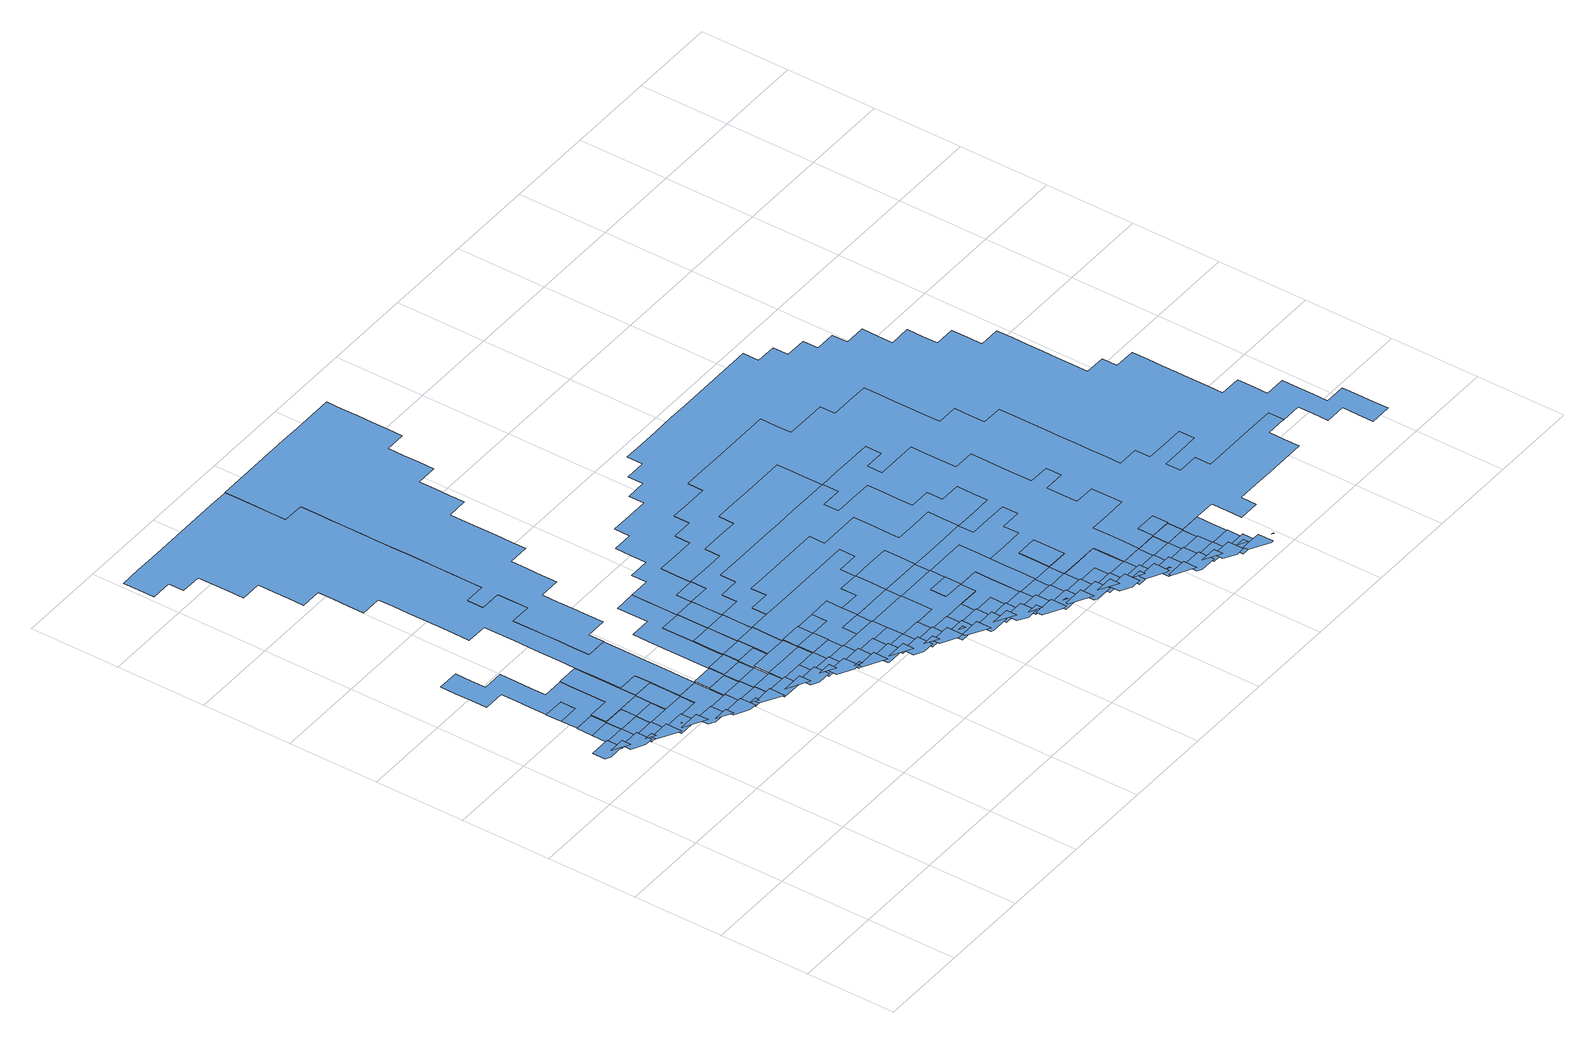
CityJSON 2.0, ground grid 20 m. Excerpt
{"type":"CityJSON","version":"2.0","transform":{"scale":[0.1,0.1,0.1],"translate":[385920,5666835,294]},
"CityObjects":{
"waterbody1":{"type":"WaterBody","attributes":{"Height":"296.5"},"geometry":[{"type":"MultiSurface","lod":"1","boundaries":[[[0,1,2]]]}]},
"waterbody2":{"type":"WaterBody","attributes":{"Height":"294.9"},"geometry":[{"type":"MultiSurface","lod":"1","boundaries":[[[3,4,5,6,7]]]}]},
"waterbody3":{"type":"WaterBody","attributes":{"Height":"295.3"},"geometry":[{"type":"MultiSurface","lod":"1","boundaries":[[[8,9,10,11,12]]]}]},
"waterbody4":{"type":"WaterBody","attributes":{"Height":"296.8"},"geometry":[{"type":"MultiSurface","lod":"1","boundaries":[[[13,14,15]]]}]},
"waterbody5":{"type":"WaterBody","attributes":{"Height":"294.5"},"geometry":[{"type":"MultiSurface","lod":"1","boundaries":[[[16,17,18,19]]]}]},
"waterbody6":{"type":"WaterBody","attributes":{"Height":"294.4"},"geometry":[{"type":"MultiSurface","lod":"1","boundaries":[[[20,21,22,23]]]}]},
"waterbody7":{"type":"WaterBody","attributes":{"Height":"294.5"},"geometry":[{"type":"MultiSurface","lod":"1","boundaries":[[[24,25,26,27]]]}]},
"waterbody8":{"type":"WaterBody","attributes":{"Height":"295.9"},"geometry":[{"type":"MultiSurface","lod":"1","boundaries":[[[28,29,30,31,32]]]}]},
"waterbody9":{"type":"WaterBody","attributes":{"Height":"294.7"},"geometry":[{"type":"MultiSurface","lod":"1","boundaries":[[[33,34,35,36]]]}]},
"waterbody10":{"type":"WaterBody","attributes":{"Height":"294.5"},"geometry":[{"type":"MultiSurface","lod":"1","boundaries":[[[37,38,39,40]]]}]},
"waterbody11":{"type":"WaterBody","attributes":{"Height":"297.9"},"geometry":[{"type":"MultiSurface","lod":"1","boundaries":[[[41,42,43]]]}]},
"waterbody12":{"type":"WaterBody","attributes":{"Height":"294.4"},"geometry":[{"type":"MultiSurface","lod":"1","boundaries":[[[44,45,20,46]]]}]},
"waterbody13":{"type":"WaterBody","attributes":{"Height":"294.5"},"geometry":[{"type":"MultiSurface","lod":"1","boundaries":[[[47,48,24,19]]]}]},
"waterbody14":{"type":"WaterBody","attributes":{"Height":"296.7"},"geometry":[{"type":"MultiSurface","lod":"1","boundaries":[[[49,50,51,52]]]}]},
"waterbody15":{"type":"WaterBody","attributes":{"Height":"294.6"},"geometry":[{"type":"MultiSurface","lod":"1","boundaries":[[[53,54,55,56,57,58,59,60,61,62,63,64,65,66,67,68,69,70,71,72,73,74,75,76]]]}]},
"waterbody16":{"type":"WaterBody","attributes":{"Height":"295.2"},"geometry":[{"type":"MultiSurface","lod":"1","boundaries":[[[77,78,79,80]]]}]},
"waterbody17":{"type":"WaterBody","attributes":{"Height":"294.5"},"geometry":[{"type":"MultiSurface","lod":"1","boundaries":[[[81,82,47,83]]]}]},
"waterbody18":{"type":"WaterBody","attributes":{"Height":"294.6"},"geometry":[{"type":"MultiSurface","lod":"1","boundaries":[[[84,85,86,87]]]}]},
"waterbody19":{"type":"WaterBody","attributes":{"Height":"294.7"},"geometry":[{"type":"MultiSurface","lod":"1","boundaries":[[[88,89,90,91,92,93,94,95,96,97,98,99]]]}]},
"waterbody20":{"type":"WaterBody","attributes":{"Height":"294.6"},"geometry":[{"type":"MultiSurface","lod":"1","boundaries":[[[100,101,102,103,104,105]]]}]},
"waterbody21":{"type":"WaterBody","attributes":{"Height":"296.4"},"geometry":[{"type":"MultiSurface","lod":"1","boundaries":[[[106,107,108]]]}]},
"waterbody22":{"type":"WaterBody","attributes":{"Height":"295.6"},"geometry":[{"type":"MultiSurface","lod":"1","boundaries":[[[109,110,111,112,113]]]}]},
"waterbody23":{"type":"WaterBody","attributes":{"Height":"294.7"},"geometry":[{"type":"MultiSurface","lod":"1","boundaries":[[[114,115,116,117,118,99]]]}]},
"waterbody24":{"type":"WaterBody","attributes":{"Height":"296.0"},"geometry":[{"type":"MultiSurface","lod":"1","boundaries":[[[119,120,121,122,123]]]}]},
"waterbody25":{"type":"WaterBody","attributes":{"Height":"294.8"},"geometry":[{"type":"MultiSurface","lod":"1","boundaries":[[[124,125,126,127,128,129,130,131]]]}]},
"waterbody26":{"type":"WaterBody","attributes":{"Height":"297.7"},"geometry":[{"type":"MultiSurface","lod":"1","boundaries":[[[132,133,134]]]}]},
"waterbody27":{"type":"WaterBody","attributes":{"Height":"295.3"},"geometry":[{"type":"MultiSurface","lod":"1","boundaries":[[[135,136,137,138]]]}]},
"waterbody28":{"type":"WaterBody","attributes":{"Height":"294.8"},"geometry":[{"type":"MultiSurface","lod":"1","boundaries":[[[139,140,141,142]]]}]},
"waterbody29":{"type":"WaterBody","attributes":{"Height":"294.9"},"geometry":[{"type":"MultiSurface","lod":"1","boundaries":[[[143,144,145,146,147,148,149,150,151,152,153,154,155,156,157,158,159,160,161,162,163,164,165,166,167,168,169,170,171,172,173,174,175,176,177,178,179,180,181,182,183,184,185,186,187,188,189,190,191,192,193,194,195,196,197,198,199,200,201,202,203,204,205,206,207,208,209,210,211,212,213,214,215,216,217,218,219,220,221,222]]]}]},
"waterbody30":{"type":"WaterBody","attributes":{"Height":"296.9"},"geometry":[{"type":"MultiSurface","lod":"1","boundaries":[[[223,224,225,226]]]}]},
"waterbody31":{"type":"WaterBody","attributes":{"Height":"295.7"},"geometry":[{"type":"MultiSurface","lod":"1","boundaries":[[[227,228,229,230]]]}]},
"waterbody32":{"type":"WaterBody","attributes":{"Height":"295.4"},"geometry":[{"type":"MultiSurface","lod":"1","boundaries":[[[231,232,233,234]]]}]},
"waterbody33":{"type":"WaterBody","attributes":{"Height":"295.1"},"geometry":[{"type":"MultiSurface","lod":"1","boundaries":[[[235,236,237,238]]]}]},
"waterbody34":{"type":"WaterBody","attributes":{"Height":"298.4"},"geometry":[{"type":"MultiSurface","lod":"1","boundaries":[[[239,240,241]]]}]},
"waterbody35":{"type":"WaterBody","attributes":{"Height":"295.2"},"geometry":[{"type":"MultiSurface","lod":"1","boundaries":[[[242,243,244,245]]]}]},
"waterbody36":{"type":"WaterBody","attributes":{"Height":"296.5"},"geometry":[{"type":"MultiSurface","lod":"1","boundaries":[[[246,247,248,249,250]]]}]},
"waterbody37":{"type":"WaterBody","attributes":{"Height":"295.8"},"geometry":[{"type":"MultiSurface","lod":"1","boundaries":[[[251,252,253,254]]]}]},
"waterbody38":{"type":"WaterBody","attributes":{"Height":"295.5"},"geometry":[{"type":"MultiSurface","lod":"1","boundaries":[[[255,256,257,258]]]}]},
"waterbody39":{"type":"WaterBody","attributes":{"Height":"295.3"},"geometry":[{"type":"MultiSurface","lod":"1","boundaries":[[[259,260,261,262]]]}]},
"waterbody40":{"type":"WaterBody","attributes":{"Height":"297.5"},"geometry":[{"type":"MultiSurface","lod":"1","boundaries":[[[263,264,265,266,267]]]}]},
"waterbody41":{"type":"WaterBody","attributes":{"Height":"299.7"},"geometry":[{"type":"MultiSurface","lod":"1","boundaries":[[[268,269,270]]]}]},
"waterbody42":{"type":"WaterBody","attributes":{"Height":"295.4"},"geometry":[{"type":"MultiSurface","lod":"1","boundaries":[[[271,272,273,274]]]}]},
"waterbody43":{"type":"WaterBody","attributes":{"Height":"296.3"},"geometry":[{"type":"MultiSurface","lod":"1","boundaries":[[[275,276,277,278]]]}]},
"waterbody44":{"type":"WaterBody","attributes":{"Height":"298.1"},"geometry":[{"type":"MultiSurface","lod":"1","boundaries":[[[279,280,281,282,283]]]}]},
"waterbody45":{"type":"WaterBody","attributes":{"Height":"295.5"},"geometry":[{"type":"MultiSurface","lod":"1","boundaries":[[[284,285,286,258]]]}]},
"waterbody46":{"type":"WaterBody","attributes":{"Height":"296.0"},"geometry":[{"type":"MultiSurface","lod":"1","boundaries":[[[287,288,289,290,291,292]]]}]},
"waterbody47":{"type":"WaterBody","attributes":{"Height":"299.0"},"geometry":[{"type":"MultiSurface","lod":"1","boundaries":[[[293,294,295]]]}]},
"waterbody48":{"type":"WaterBody","attributes":{"Height":"296.8"},"geometry":[{"type":"MultiSurface","lod":"1","boundaries":[[[296,297,298,299]]]}]},
"waterbody49":{"type":"WaterBody","attributes":{"Height":"295.6"},"geometry":[{"type":"MultiSurface","lod":"1","boundaries":[[[300,301,302,303]]]}]},
"waterbody50":{"type":"WaterBody","attributes":{"Height":"295.9"},"geometry":[{"type":"MultiSurface","lod":"1","boundaries":[[[304,305,306,307,308,309]]]}]},
"waterbody51":{"type":"WaterBody","attributes":{"Height":"296.2"},"geometry":[{"type":"MultiSurface","lod":"1","boundaries":[[[310,311,312,313]]]}]},
"waterbody52":{"type":"WaterBody","attributes":{"Height":"295.4"},"geometry":[{"type":"MultiSurface","lod":"1","boundaries":[[[314,315,316,317,318,271]]]}]},
"waterbody53":{"type":"WaterBody","attributes":{"Height":"295.2"},"geometry":[{"type":"MultiSurface","lod":"1","boundaries":[[[319,320,321,322,323,324,325,326,242,327,328,329,330,331,332,333,334,335]]]}]},
"waterbody54":{"type":"WaterBody","attributes":{"Height":"298.0"},"geometry":[{"type":"MultiSurface","lod":"1","boundaries":[[[336,337,338,339]]]}]},
"waterbody55":{"type":"WaterBody","attributes":{"Height":"297.3"},"geometry":[{"type":"MultiSurface","lod":"1","boundaries":[[[340,341,342,343]]]}]},
"waterbody56":{"type":"WaterBody","attributes":{"Height":"295.3"},"geometry":[{"type":"MultiSurface","lod":"1","boundaries":[[[344,345,346,347,348,349]]]}]},
"waterbody57":{"type":"WaterBody","attributes":{"Height":"295.7"},"geometry":[{"type":"MultiSurface","lod":"1","boundaries":[[[350,351,352,353,354,355]]]}]},
"waterbody58":{"type":"WaterBody","attributes":{"Height":"296.4"},"geometry":[{"type":"MultiSurface","lod":"1","boundaries":[[[356,357,358,359]]]}]},
"waterbody59":{"type":"WaterBody","attributes":{"Height":"296.1"},"geometry":[{"type":"MultiSurface","lod":"1","boundaries":[[[360,361,362,363]]]}]},
"waterbody60":{"type":"WaterBody","attributes":{"Height":"298.7"},"geometry":[{"type":"MultiSurface","lod":"1","boundaries":[[[364,365,366]]]}]},
"waterbody61":{"type":"WaterBody","attributes":{"Height":"295.5"},"geometry":[{"type":"MultiSurface","lod":"1","boundaries":[[[367,368,369,370,371,372]]]}]},
"waterbody62":{"type":"WaterBody","attributes":{"Height":"296.2"},"geometry":[{"type":"MultiSurface","lod":"1","boundaries":[[[373,374,375,313]]]}]},
"waterbody63":{"type":"WaterBody","attributes":{"Height":"297.1"},"geometry":[{"type":"MultiSurface","lod":"1","boundaries":[[[376,377,378,379,380]]]}]},
"waterbody64":{"type":"WaterBody","attributes":{"Height":"296.1"},"geometry":[{"type":"MultiSurface","lod":"1","boundaries":[[[381,382,383,384]]]}]},
"waterbody65":{"type":"WaterBody","attributes":{"Height":"296.6"},"geometry":[{"type":"MultiSurface","lod":"1","boundaries":[[[385,386,387,388]]]}]},
"waterbody66":{"type":"WaterBody","attributes":{"Height":"295.4"},"geometry":[{"type":"MultiSurface","lod":"1","boundaries":[[[316,389,390,391,392,393]]]}]},
"waterbody67":{"type":"WaterBody","attributes":{"Height":"297.1"},"geometry":[{"type":"MultiSurface","lod":"1","boundaries":[[[394,395,396,380,397]]]}]},
"waterbody68":{"type":"WaterBody","attributes":{"Height":"299.0"},"geometry":[{"type":"MultiSurface","lod":"1","boundaries":[[[398,399,400]]]}]},
"waterbody69":{"type":"WaterBody","attributes":{"Height":"296.1"},"geometry":[{"type":"MultiSurface","lod":"1","boundaries":[[[401,402,403,360,404,405]]]}]},
"waterbody70":{"type":"WaterBody","attributes":{"Height":"296.3"},"geometry":[{"type":"MultiSurface","lod":"1","boundaries":[[[406,407,408,409]]]}]},
"waterbody71":{"type":"WaterBody","attributes":{"Height":"295.9"},"geometry":[{"type":"MultiSurface","lod":"1","boundaries":[[[410,411,412,413]]]}]},
"waterbody72":{"type":"WaterBody","attributes":{"Height":"296.2"},"geometry":[{"type":"MultiSurface","lod":"1","boundaries":[[[414,415,416,417]]]}]},
"waterbody73":{"type":"WaterBody","attributes":{"Height":"296.0"},"geometry":[{"type":"MultiSurface","lod":"1","boundaries":[[[418,419,420,421,422,423,424,425,426,427]]]}]},
"waterbody74":{"type":"WaterBody","attributes":{"Height":"297.9"},"geometry":[{"type":"MultiSurface","lod":"1","boundaries":[[[428,429,430,431,432]]]}]},
"waterbody75":{"type":"WaterBody","attributes":{"Height":"295.4"},"geometry":[{"type":"MultiSurface","lod":"1","boundaries":[[[433,391,434,435]]]}]},
"waterbody76":{"type":"WaterBody","attributes":{"Height":"295.9"},"geometry":[{"type":"MultiSurface","lod":"1","boundaries":[[[436,437,438,439]]]}]},
"waterbody77":{"type":"WaterBody","attributes":{"Height":"296.4"},"geometry":[{"type":"MultiSurface","lod":"1","boundaries":[[[440,441,442,443]]]}]},
"waterbody78":{"type":"WaterBody","attributes":{"Height":"299.9"},"geometry":[{"type":"MultiSurface","lod":"1","boundaries":[[[444,445,446]]]}]},
"waterbody79":{"type":"WaterBody","attributes":{"Height":"296.0"},"geometry":[{"type":"MultiSurface","lod":"1","boundaries":[[[447,448,449,450]]]}]},
"waterbody80":{"type":"WaterBody","attributes":{"Height":"297.9"},"geometry":[{"type":"MultiSurface","lod":"1","boundaries":[[[451,452,428,453]]]}]},
"waterbody81":{"type":"WaterBody","attributes":{"Height":"296.5"},"geometry":[{"type":"MultiSurface","lod":"1","boundaries":[[[454,455,456,457]]]}]},
"waterbody82":{"type":"WaterBody","attributes":{"Height":"295.0"},"geometry":[{"type":"MultiSurface","lod":"1","boundaries":[[[458,459,460,461,462,463,464,465,466,467,468,469,470,471,472,473,474,475,476,477,478,479,480,481,482,483,484,485,486,487,488,489,490,491,492,493,494,495,496,497,498,499,500,501,502,503,504,505,506,507,508,509,510,511,512,513,514,515,516,517,518,519,520,521,522,523]]]}]},
"waterbody83":{"type":"WaterBody","attributes":{"Height":"295.9"},"geometry":[{"type":"MultiSurface","lod":"1","boundaries":[[[524,525,526,527]]]}]},
"waterbody84":{"type":"WaterBody","attributes":{"Height":"295.8"},"geometry":[{"type":"MultiSurface","lod":"1","boundaries":[[[528,529,530,531,532,533,534,535,536,537,538,539,540,541,542,543,544,545]]]}]},
"waterbody85":{"type":"WaterBody","attributes":{"Height":"295.9"},"geometry":[{"type":"MultiSurface","lod":"1","boundaries":[[[546,547,548,549,550,551,439,552]]]}]},
"waterbody86":{"type":"WaterBody","attributes":{"Height":"295.8"},"geometry":[{"type":"MultiSurface","lod":"1","boundaries":[[[553,554,555,556,557,558]]]}]},
"waterbody87":{"type":"WaterBody","attributes":{"Height":"299.1"},"geometry":[{"type":"MultiSurface","lod":"1","boundaries":[[[559,560,561]]]}]},
"waterbody88":{"type":"WaterBody","attributes":{"Height":"297.0"},"geometry":[{"type":"MultiSurface","lod":"1","boundaries":[[[562,563,564,565,566]]]}]},
"waterbody89":{"type":"WaterBody","attributes":{"Height":"295.9"},"geometry":[{"type":"MultiSurface","lod":"1","boundaries":[[[567,436,568,569,570,571,572,573]]]}]},
"waterbody90":{"type":"WaterBody","attributes":{"Height":"296.1"},"geometry":[{"type":"MultiSurface","lod":"1","boundaries":[[[574,575,576,577]]]}]},
"waterbody91":{"type":"WaterBody","attributes":{"Height":"295.7"},"geometry":[{"type":"MultiSurface","lod":"1","boundaries":[[[578,579,580,581]]]}]},
"waterbody92":{"type":"WaterBody","attributes":{"Height":"297.7"},"geometry":[{"type":"MultiSurface","lod":"1","boundaries":[[[582,583,584,585,586]]]}]},
"waterbody93":{"type":"WaterBody","attributes":{"Height":"299.0"},"geometry":[{"type":"MultiSurface","lod":"1","boundaries":[[[587,588,589]]]}]},
"waterbody94":{"type":"WaterBody","attributes":{"Height":"295.8"},"geometry":[{"type":"MultiSurface","lod":"1","boundaries":[[[590,591,592,553,593,594,595,596,597,598,599,600,601,602]]]}]},
"waterbody95":{"type":"WaterBody","attributes":{"Height":"296.1"},"geometry":[{"type":"MultiSurface","lod":"1","boundaries":[[[603,604,574,605]]]}]},
"waterbody96":{"type":"WaterBody","attributes":{"Height":"295.8"},"geometry":[{"type":"MultiSurface","lod":"1","boundaries":[[[606,607,608,609]]]}]},
"waterbody97":{"type":"WaterBody","attributes":{"Height":"297.2"},"geometry":[{"type":"MultiSurface","lod":"1","boundaries":[[[610,611,612,613,614]]]}]},
"waterbody98":{"type":"WaterBody","attributes":{"Height":"296.6"},"geometry":[{"type":"MultiSurface","lod":"1","boundaries":[[[615,616,617,618]]]}]},
"waterbody99":{"type":"WaterBody","attributes":{"Height":"295.7"},"geometry":[{"type":"MultiSurface","lod":"1","boundaries":[[[619,620,621,622,623,624]]]}]},
"waterbody100":{"type":"WaterBody","attributes":{"Height":"299.2"},"geometry":[{"type":"MultiSurface","lod":"1","boundaries":[[[625,626,627]]]}]},
"waterbody101":{"type":"WaterBody","attributes":{"Height":"295.9"},"geometry":[{"type":"MultiSurface","lod":"1","boundaries":[[[628,629,630,631]]]}]},
"waterbody102":{"type":"WaterBody","attributes":{"Height":"295.6"},"geometry":[{"type":"MultiSurface","lod":"1","boundaries":[[[632,633,634,635,636,637,638,639,640,641]]]}]},
"waterbody103":{"type":"WaterBody","attributes":{"Height":"295.8"},"geometry":[{"type":"MultiSurface","lod":"1","boundaries":[[[642,643,606,644]]]}]},
"waterbody104":{"type":"WaterBody","attributes":{"Height":"295.7"},"geometry":[{"type":"MultiSurface","lod":"1","boundaries":[[[645,646,647,648,649,650,620,651,652,653,654,655,656,657,658,659,660,661,662,663,664,665,666,667,668,669,670,671,672,673,674,675]]]}]},
"waterbody105":{"type":"WaterBody","attributes":{"Height":"295.8"},"geometry":[{"type":"MultiSurface","lod":"1","boundaries":[[[676,554,677,678,679,680,681,544]]]}]},
"waterbody106":{"type":"WaterBody","attributes":{"Height":"295.5"},"geometry":[{"type":"MultiSurface","lod":"1","boundaries":[[[682,683,684,685,686,687,688,689,690,691,692,693,694,695,696,697,698,699,700,701,372,702,703,704,705,706,707,708]]]}]},
"waterbody107":{"type":"WaterBody","attributes":{"Height":"297.9"},"geometry":[{"type":"MultiSurface","lod":"1","boundaries":[[[709,710,711,712]]]}]},
"waterbody108":{"type":"WaterBody","attributes":{"Height":"296.3"},"geometry":[{"type":"MultiSurface","lod":"1","boundaries":[[[713,714,715,716]]]}]},
"waterbody109":{"type":"WaterBody","attributes":{"Height":"295.8"},"geometry":[{"type":"MultiSurface","lod":"1","boundaries":[[[717,718,642,719]]]}]},
"waterbody110":{"type":"WaterBody","attributes":{"Height":"295.6"},"geometry":[{"type":"MultiSurface","lod":"1","boundaries":[[[720,721,722,723,724,725,726,727,728,729,730,731,732,733,734,735,736,737,738,739,740,741,742,743,744,745,746,747,748,749,750,751,752,753,754,755,756,757,758,759,760,761,762,763,764,765]]]}]},
"waterbody111":{"type":"WaterBody","attributes":{"Height":"295.5"},"geometry":[{"type":"MultiSurface","lod":"1","boundaries":[[[766,767,768,769]]]}]},
"waterbody112":{"type":"WaterBody","attributes":{"Height":"295.7"},"geometry":[{"type":"MultiSurface","lod":"1","boundaries":[[[770,771,772,773,774,775,776,777,778,779,780,781,619,782]]]}]},
"waterbody113":{"type":"WaterBody","attributes":{"Height":"299.1"},"geometry":[{"type":"MultiSurface","lod":"1","boundaries":[[[783,784,785]]]}]},
"waterbody114":{"type":"WaterBody","attributes":{"Height":"296.9"},"geometry":[{"type":"MultiSurface","lod":"1","boundaries":[[[786,787,788,789,790]]]}]},
"waterbody115":{"type":"WaterBody","attributes":{"Height":"295.8"},"geometry":[{"type":"MultiSurface","lod":"1","boundaries":[[[791,792,717,793]]]}]},
"waterbody116":{"type":"WaterBody","attributes":{"Height":"295.5"},"geometry":[{"type":"MultiSurface","lod":"1","boundaries":[[[768,794,795,796]]]}]},
"waterbody117":{"type":"WaterBody","attributes":{"Height":"295.4"},"geometry":[{"type":"MultiSurface","lod":"1","boundaries":[[[797,798,799,800]]]}]},
"waterbody118":{"type":"WaterBody","attributes":{"Height":"297.2"},"geometry":[{"type":"MultiSurface","lod":"1","boundaries":[[[801,802,803,804,805]]]}]},
"waterbody119":{"type":"WaterBody","attributes":{"Height":"299.5"},"geometry":[{"type":"MultiSurface","lod":"1","boundaries":[[[806,807,808]]]}]},
"waterbody120":{"type":"WaterBody","attributes":{"Height":"295.8"},"geometry":[{"type":"MultiSurface","lod":"1","boundaries":[[[809,810,791,811]]]}]},
"waterbody121":{"type":"WaterBody","attributes":{"Height":"295.4"},"geometry":[{"type":"MultiSurface","lod":"1","boundaries":[[[812,813,814,815]]]}]},
"waterbody122":{"type":"WaterBody","attributes":{"Height":"298.2"},"geometry":[{"type":"MultiSurface","lod":"1","boundaries":[[[816,817,818,819,820]]]}]},
"waterbody123":{"type":"WaterBody","attributes":{"Height":"295.6"},"geometry":[{"type":"MultiSurface","lod":"1","boundaries":[[[722,821,822,823,824,825,826,827,828,829,830,831,832,833,834,835]]]}]},
"waterbody124":{"type":"WaterBody","attributes":{"Height":"296.3"},"geometry":[{"type":"MultiSurface","lod":"1","boundaries":[[[836,837,838,839]]]}]},
"waterbody125":{"type":"WaterBody","attributes":{"Height":"295.3"},"geometry":[{"type":"MultiSurface","lod":"1","boundaries":[[[840,841,842,843,844,845,846,847]]]}]},
"waterbody126":{"type":"WaterBody","attributes":{"Height":"299.1"},"geometry":[{"type":"MultiSurface","lod":"1","boundaries":[[[848,849,850]]]}]},
"waterbody127":{"type":"WaterBody","attributes":{"Height":"295.6"},"geometry":[{"type":"MultiSurface","lod":"1","boundaries":[[[851,852,853,854,855,856]]]}]},
"waterbody128":{"type":"WaterBody","attributes":{"Height":"295.5"},"geometry":[{"type":"MultiSurface","lod":"1","boundaries":[[[857,858,859,860]]]}]},
"waterbody129":{"type":"WaterBody","attributes":{"Height":"297.2"},"geometry":[{"type":"MultiSurface","lod":"1","boundaries":[[[861,862,863,864]]]}]},
"waterbody130":{"type":"WaterBody","attributes":{"Height":"296.7"},"geometry":[{"type":"MultiSurface","lod":"1","boundaries":[[[865,866,867,868]]]}]},
"waterbody131":{"type":"WaterBody","attributes":{"Height":"295.5"},"geometry":[{"type":"MultiSurface","lod":"1","boundaries":[[[869,870,860,871]]]}]},
"waterbody132":{"type":"WaterBody","attributes":{"Height":"295.3"},"geometry":[{"type":"MultiSurface","lod":"1","boundaries":[[[872,873,841,874]]]}]},
"waterbody133":{"type":"WaterBody","attributes":{"Height":"298.6"},"geometry":[{"type":"MultiSurface","lod":"1","boundaries":[[[875,876,877]]]}]},
"waterbody134":{"type":"WaterBody","attributes":{"Height":"296.3"},"geometry":[{"type":"MultiSurface","lod":"1","boundaries":[[[878,879,880,881,882]]]}]},
"waterbody135":{"type":"WaterBody","attributes":{"Height":"295.8"},"geometry":[{"type":"MultiSurface","lod":"1","boundaries":[[[883,884,885,886]]]}]},
"waterbody136":{"type":"WaterBody","attributes":{"Height":"295.3"},"geometry":[{"type":"MultiSurface","lod":"1","boundaries":[[[872,887,888,889]]]}]},
"waterbody137":{"type":"WaterBody","attributes":{"Height":"295.5"},"geometry":[{"type":"MultiSurface","lod":"1","boundaries":[[[796,890,891,892,857,893,894,895,896,897,898,899,900,901,902,903,904,905,906,907,908,909,910,911,912,913,914,915,916,917,918,919,920,921,685,922,923,924,925,926,927,928,929,930,931,932,933,934,935,936,937,938,939,940,941,942,943,944,945,946,769,947],[948,949,950,951,952,947]]]}]},
"waterbody138":{"type":"WaterBody","attributes":{"Height":"295.2"},"geometry":[{"type":"MultiSurface","lod":"1","boundaries":[[[953,954,955,956]]]}]},
"waterbody139":{"type":"WaterBody","attributes":{"Height":"297.4"},"geometry":[{"type":"MultiSurface","lod":"1","boundaries":[[[957,958,959,960,961]]]}]},
"waterbody140":{"type":"WaterBody","attributes":{"Height":"299.6"},"geometry":[{"type":"MultiSurface","lod":"1","boundaries":[[[962,963,964]]]}]},
"waterbody141":{"type":"WaterBody","attributes":{"Height":"295.7"},"geometry":[{"type":"MultiSurface","lod":"1","boundaries":[[[965,966,967,968]]]}]},
"waterbody142":{"type":"WaterBody","attributes":{"Height":"295.5"},"geometry":[{"type":"MultiSurface","lod":"1","boundaries":[[[969,970,971,972]]]}]},
"waterbody143":{"type":"WaterBody","attributes":{"Height":"295.2"},"geometry":[{"type":"MultiSurface","lod":"1","boundaries":[[[973,974,953,975]]]}]},
"waterbody144":{"type":"WaterBody","attributes":{"Height":"295.4"},"geometry":[{"type":"MultiSurface","lod":"1","boundaries":[[[976,977,978,979,980,981,982,983,984,985,986,987,988,989,990,991,992,993,994,995,996,997,998,999,1000,1001,1002,1003,1004,1005,1006,1007,1008,1009,1010,1011,1012,1013,1014,1015,1016,1017,1018,1019,1020,1021,1022,1023,1024,1025,1026,1027,1028,1029,1030,1031,1032,1033,1034,1035,1036,1037,1038,1039,1040,1041,1042,1043,1044,1045,1046,1047,1048,1049,1050,1051,1052,1053,1054,1055,1056,1057,1058,1059,1060,1061,1062,1063,1064,1065,1066,1067,1068,1069,1070,1071,1072,1073,1074,1075,1076,1077,1078,1079,1080,1081,1082,1083,1084,1085,1086,1087,435,1088]]]}]},
"waterbody145":{"type":"WaterBody","attributes":{"Height":"297.7"},"geometry":[{"type":"MultiSurface","lod":"1","boundaries":[[[1089,1090,1091,1092,1093]]]}]},
"waterbody146":{"type":"WaterBody","attributes":{"Height":"295.3"},"geometry":[{"type":"MultiSurface","lod":"1","boundaries":[[[1094,1095,1096,889]]]}]},
"waterbody147":{"type":"WaterBody","attributes":{"Height":"296.1"},"geometry":[{"type":"MultiSurface","lod":"1","boundaries":[[[1097,1098,1099,1100]]]}]},
"waterbody148":{"type":"WaterBody","attributes":{"Height":"295.5"},"geometry":[{"type":"MultiSurface","lod":"1","boundaries":[[[1101,1102,1103,1104]]]}]},
"waterbody149":{"type":"WaterBody","attributes":{"Height":"299.7"},"geometry":[{"type":"MultiSurface","lod":"1","boundaries":[[[1105,1106,1107]]]}]},
"waterbody150":{"type":"WaterBody","attributes":{"Height":"295.4"},"geometry":[{"type":"MultiSurface","lod":"1","boundaries":[[[1108,1109,1110,1111]]]}]},
"waterbody151":{"type":"WaterBody","attributes":{"Height":"295.3"},"geometry":[{"type":"MultiSurface","lod":"1","boundaries":[[[1112,1113,1114,1115,1116,1117,1118,1119,1120,1121,1122,1123,1124,1125,1126,1127,1128,1129,1130,1131,1132,1133,1134,1135,1136,1137,1138,1139,1140,1141,1142,1143,1144,1145,1146,1147,1148,1149,1150,1151,1152,1153,1154,1155,1156,1157,1158,1159,1160,1161,1162,1163,1164,1165,1166,1167,1168,1169,1170,1171,1172,1173,1174,1175,1176,1177,1178,1179,1180,1181,1182,1183,1184,1185,1186,1187,1188,1189,1190,1191,1192,1193,1194,1195,1196,1197,1198,1199,1200,1201,1202,1203,1204,1205,1206,1207,1208,1209,1210,1211,1212,1213,1214,1215,1216,1217,1218,1219,1220,349,1221,1222,1223,1224,1225,1226,1227,1228,1229,1230,1231,1232,1233,1234,1235,1236,1237,1238,1239,1240,1241,1242]]]}]},
"waterbody152":{"type":"WaterBody","attributes":{"Height":"295.3"},"geometry":[{"type":"MultiSurface","lod":"1","boundaries":[[[1243,1244,1245,1246,1247,1094]]]}]}
},
"vertices":[
[151,657,25],[151,677,25],[115,677,25],
[115,677,9],[151,677,9],[151,712,9],[103,712,9],[103,683,9],
[198,642,13],[198,677,13],[151,677,13],[151,657,13],[179,642,13],
[198,631,28],[198,642,28],[179,642,28],
[151,712,5],[151,677,5],[198,677,5],[198,712,5],
[198,712,4],[198,747,4],[151,747,4],[151,712,4],
[198,747,5],[198,782,5],[151,782,5],[151,747,5],
[246,606,19],[246,642,19],[198,642,19],[198,631,19],[244,606,19],
[246,642,7],[246,677,7],[198,677,7],[198,642,7],
[198,818,5],[198,853,5],[151,853,5],[151,818,5],
[246,606,39],[244,606,39],[246,605,39],
[246,677,4],[246,712,4],[198,677,4],
[246,712,5],[246,747,5],
[294,606,27],[246,606,27],[246,605,27],[294,579,27],
[198,818,6],[151,818,6],[151,782,6],[198,782,6],[246,782,6],[246,818,6],[246,853,6],[246,888,6],[198,888,6],[198,923,6],[198,958,6],[198,994,6],[151,994,6],[151,1029,6],[151,1064,6],[103,1064,6],[103,1029,6],[103,994,6],[103,958,6],[151,958,6],[151,923,6],[151,888,6],[151,853,6],[198,853,6],
[294,606,12],[294,642,12],[246,642,12],[246,606,12],
[294,677,5],[294,712,5],[246,677,5],
[294,712,6],[294,747,6],[246,747,6],[246,712,6],
[294,782,7],[294,818,7],[294,853,7],[294,888,7],[246,888,7],[246,853,7],[246,818,7],[246,782,7],[198,782,7],[198,747,7],[246,747,7],[294,747,7],
[341,642,6],[341,677,6],[294,677,6],[246,677,6],[246,642,6],[294,642,6],
[341,553,24],[341,571,24],[308,571,24],
[341,571,16],[341,606,16],[294,606,16],[294,579,16],[308,571,16],
[294,712,7],[294,677,7],[341,677,7],[341,712,7],[341,747,7],
[389,536,20],[389,571,20],[341,571,20],[341,553,20],[372,536,20],
[294,642,8],[294,606,8],[341,606,8],[389,606,8],[389,642,8],[389,677,8],[341,677,8],[341,642,8],
[389,527,37],[389,536,37],[372,536,37],
[389,571,13],[389,606,13],[341,606,13],[341,571,13],
[341,747,8],[341,782,8],[294,782,8],[294,747,8],
[198,1310,9],[246,1310,9],[246,1275,9],[246,1240,9],[246,1205,9],[246,1170,9],[246,1134,9],[246,1099,9],[294,1099,9],[294,1064,9],[294,1029,9],[294,994,9],[294,958,9],[294,923,9],[294,888,9],[294,853,9],[294,818,9],[294,782,9],[341,782,9],[341,747,9],[341,712,9],[341,677,9],[389,677,9],[389,712,9],[389,747,9],[389,782,9],[389,818,9],[389,853,9],[389,888,9],[341,888,9],[341,923,9],[341,958,9],[341,994,9],[341,1029,9],[341,1064,9],[389,1064,9],[389,1099,9],[389,1134,9],[341,1134,9],[341,1170,9],[389,1170,9],[389,1205,9],[389,1240,9],[389,1275,9],[389,1310,9],[389,1346,9],[389,1381,9],[389,1416,9],[389,1451,9],[389,1486,9],[389,1522,9],[389,1557,9],[389,1592,9],[341,1592,9],[341,1627,9],[341,1662,9],[341,1698,9],[341,1733,9],[294,1733,9],[246,1733,9],[198,1733,9],[151,1733,9],[103,1733,9],[56,1733,9],[8,1733,9],[8,1698,9],[8,1662,9],[56,1662,9],[56,1627,9],[103,1627,9],[103,1592,9],[103,1557,9],[103,1522,9],[151,1522,9],[151,1486,9],[151,1451,9],[151,1416,9],[198,1416,9],[198,1381,9],[198,1346,9],
[436,536,29],[389,536,29],[389,527,29],[436,501,29],
[436,536,17],[436,571,17],[389,571,17],[389,536,17],
[436,571,14],[436,606,14],[389,606,14],[389,571,14],
[436,606,11],[436,642,11],[389,642,11],[389,606,11],
[484,501,44],[437,501,44],[484,475,44],
[436,677,12],[389,677,12],[389,642,12],[436,642,12],
[484,501,25],[484,536,25],[436,536,25],[436,501,25],[437,501,25],
[484,536,18],[484,571,18],[436,571,18],[436,536,18],
[436,606,15],[436,571,15],[484,571,15],[484,606,15],
[484,606,13],[484,642,13],[436,642,13],[436,606,13],
[501,466,35],[532,466,35],[532,501,35],[484,501,35],[484,475,35],
[532,449,57],[532,466,57],[501,466,57],
[484,677,14],[436,677,14],[436,642,14],[484,642,14],
[532,501,23],[532,536,23],[484,536,23],[484,501,23],
[565,430,41],[579,430,41],[579,466,41],[532,466,41],[532,449,41],
[532,606,15],[532,642,15],[484,642,15],
[579,536,20],[579,571,20],[532,571,20],[484,571,20],[484,536,20],[532,536,20],
[579,430,50],[565,430,50],[579,423,50],
[579,466,28],[579,501,28],[532,501,28],[532,466,28],
[532,642,16],[532,677,16],[484,677,16],[484,642,16],
[579,571,19],[579,606,19],[532,606,19],[484,606,19],[484,571,19],[532,571,19],
[532,536,22],[532,501,22],[579,501,22],[579,536,22],
[532,677,14],[532,712,14],[532,747,14],[484,747,14],[484,712,14],
[484,923,12],[484,888,12],[484,853,12],[436,853,12],[436,818,12],[436,782,12],[436,747,12],[436,712,12],[484,677,12],[484,712,12],[484,747,12],[484,782,12],[484,818,12],[532,818,12],[532,853,12],[532,888,12],[532,923,12],
[627,397,40],[627,430,40],[579,430,40],[579,423,40],
[627,430,33],[627,466,33],[579,466,33],[579,430,33],
[484,818,13],[484,782,13],[484,747,13],[532,747,13],[532,782,13],[532,818,13],
[532,606,17],[579,606,17],[579,642,17],[579,677,17],[532,677,17],[532,642,17],
[627,466,24],[627,501,24],[579,501,24],[579,466,24],
[627,501,21],[627,536,21],[579,536,21],[579,501,21],
[674,370,47],[674,395,47],[629,395,47],
[532,747,15],[532,712,15],[532,677,15],[579,677,15],[579,712,15],[579,747,15],
[627,536,22],[627,571,22],[579,571,22],
[674,430,31],[627,430,31],[627,397,31],[629,395,31],[674,395,31],
[627,571,21],[627,606,21],[579,606,21],[579,571,21],
[674,430,26],[674,466,26],[627,466,26],[627,430,26],
[579,747,14],[579,782,14],[579,818,14],[532,818,14],[532,782,14],
[694,360,31],[722,360,31],[722,395,31],[674,370,31],
[722,344,50],[722,360,50],[694,360,50],
[722,466,21],[722,501,21],[674,501,21],[627,466,21],[674,466,21],
[722,395,23],[722,430,23],[674,430,23],[674,395,23],
[674,571,19],[674,606,19],[627,606,19],[627,571,19],
[722,430,22],[722,466,22],[674,466,22],[674,430,22],
[627,571,20],[627,536,20],[627,501,20],[674,501,20],[674,536,20],[722,536,20],[722,571,20],[722,606,20],[674,606,20],[674,571,20],
[770,325,39],[770,360,39],[722,360,39],[722,344,39],[758,325,39],
[579,853,14],[627,818,14],[627,853,14],
[722,536,19],[674,536,19],[674,501,19],[722,501,19],
[770,360,24],[770,395,24],[722,395,24],[722,360,24],
[770,318,59],[770,325,59],[758,325,59],
[770,395,20],[770,430,20],[722,430,20],[722,395,20],
[817,292,39],[817,325,39],[770,318,39],
[817,325,25],[817,360,25],[770,360,25],[770,325,25],
[341,1064,10],[341,1029,10],[341,994,10],[341,958,10],[341,923,10],[341,888,10],[389,888,10],[389,923,10],[436,923,10],[436,958,10],[436,994,10],[436,1029,10],[436,1064,10],[484,1064,10],[484,1099,10],[484,1134,10],[484,1170,10],[532,1170,10],[532,1205,10],[532,1240,10],[532,1275,10],[532,1310,10],[532,1346,10],[579,1346,10],[579,1381,10],[579,1416,10],[579,1451,10],[627,1451,10],[627,1486,10],[627,1522,10],[627,1557,10],[674,1557,10],[674,1592,10],[674,1627,10],[674,1662,10],[674,1698,10],[674,1733,10],[627,1733,10],[579,1733,10],[532,1733,10],[484,1733,10],[436,1733,10],[389,1733,10],[341,1733,10],[341,1698,10],[341,1662,10],[341,1627,10],[341,1592,10],[389,1592,10],[389,1557,10],[389,1522,10],[389,1486,10],[389,1451,10],[389,1416,10],[389,1381,10],[389,1346,10],[389,1310,10],[389,1275,10],[389,1240,10],[389,1205,10],[389,1170,10],[341,1170,10],[341,1134,10],[389,1134,10],[389,1099,10],[389,1064,10],
[817,360,19],[817,395,19],[770,395,19],[770,360,19],
[865,642,18],[865,677,18],[817,677,18],[770,677,18],[722,677,18],[674,677,18],[627,677,18],[579,677,18],[579,642,18],[579,606,18],[627,606,18],[674,606,18],[722,606,18],[722,571,18],[770,571,18],[770,606,18],[817,606,18],[817,642,18],
[722,430,19],[770,430,19],[817,430,19],[817,466,19],[817,501,19],[770,501,19],[722,466,19],
[817,501,18],[817,536,18],[770,536,18],[722,536,18],[722,501,18],[770,501,18],
[865,266,51],[865,290,51],[822,290,51],
[822,290,30],[865,290,30],[865,325,30],[817,325,30],[817,292,30],
[722,571,19],[770,536,19],[817,536,19],[817,571,19],[817,606,19],[770,606,19],[770,571,19],
[865,325,21],[865,360,21],[817,360,21],[817,325,21],
[865,360,17],[865,395,17],[817,395,17],[817,360,17],
[912,254,37],[912,290,37],[865,290,37],[865,266,37],[886,254,37],
[912,254,50],[886,254,50],[912,240,50],
[912,466,18],[912,501,18],[865,501,18],[817,466,18],[817,430,18],[770,430,18],[770,395,18],[817,395,18],[865,395,18],[912,395,18],[912,430,18],[865,430,18],[865,466,18],
[912,290,21],[912,325,21],[865,290,21],
[912,325,18],[912,360,18],[865,360,18],[865,325,18],
[951,219,32],[960,219,32],[960,254,32],[912,254,32],[912,240,32],
[960,254,26],[960,290,26],[912,290,26],[912,254,26],
[912,501,17],[912,536,17],[865,536,17],[817,536,17],[817,501,17],[865,501,17],
[960,219,52],[951,219,52],[960,214,52],
[912,430,19],[912,466,19],[865,466,19],[865,430,19],
[865,395,16],[865,360,16],[912,360,16],[912,325,16],[960,325,16],[960,360,16],[960,395,16],[960,430,16],[912,430,16],[912,395,16],
[960,290,18],[960,325,18],[912,290,18],
[865,642,17],[817,642,17],[817,606,17],[865,606,17],[912,606,17],[912,571,17],[960,536,17],[1008,536,17],[1055,536,17],[1055,571,17],[1055,606,17],[1008,606,17],[960,606,17],[960,642,17],[960,677,17],[960,712,17],[912,712,17],[865,712,17],[865,747,17],[817,747,17],[770,747,17],[722,747,17],[674,747,17],[674,712,17],[627,712,17],[627,677,17],[674,677,17],[722,677,17],[770,677,17],[817,677,17],[865,677,17],
[817,571,18],[865,536,18],[912,536,18],[912,571,18],[912,606,18],[865,606,18],
[865,818,15],[912,818,15],[960,818,15],[1008,818,15],[1008,853,15],[1008,888,15],[1008,923,15],[960,923,15],[912,923,15],[865,923,15],[817,923,15],[817,888,15],[770,888,15],[722,888,15],[722,853,15],[674,853,15],[627,853,15],[627,818,15],[579,818,15],[579,782,15],[627,747,15],[627,782,15],[674,782,15],[674,818,15],[722,818,15],[770,818,15],[817,818,15],
[1008,188,39],[1008,219,39],[960,219,39],[960,214,39],
[1008,219,23],[1008,254,23],[960,254,23],[960,219,23],
[1008,254,18],[1008,290,18],[960,254,18],
[1055,606,16],[1055,571,16],[1055,536,16],[1103,536,16],[1150,536,16],[1150,571,16],[1150,606,16],[1103,606,16],[1103,642,16],[1055,642,16],[1055,677,16],[1055,712,16],[1055,747,16],[1008,747,16],[960,747,16],[960,782,16],[1008,782,16],[1008,818,16],[960,818,16],[912,818,16],[865,818,16],[817,818,16],[770,818,16],[722,818,16],[674,818,16],[674,782,16],[627,782,16],[627,747,16],[579,747,16],[579,712,16],[579,677,16],[627,677,16],[627,712,16],[674,712,16],[674,747,16],[722,747,16],[770,747,16],[817,747,16],[865,747,16],[865,712,16],[912,712,16],[960,712,16],[960,677,16],[960,642,16],[960,606,16],[1008,606,16],
[960,325,15],[960,290,15],[1008,290,15],[1008,325,15],
[912,430,17],[960,430,17],[960,395,17],[960,360,17],[960,325,17],[1008,325,17],[1008,360,17],[1008,395,17],[1008,430,17],[1008,466,17],[1008,501,17],[960,501,17],[912,466,17],
[1055,162,51],[1055,184,51],[1015,184,51],
[1015,184,29],[1055,184,29],[1055,219,29],[1008,219,29],[1008,188,29],
[1055,219,18],[1055,254,18],[1008,219,18],
[1008,254,15],[1055,254,15],[1055,290,15],
[1055,290,14],[1055,325,14],[1008,325,14],[1008,290,14],
[1103,149,32],[1103,184,32],[1055,184,32],[1055,162,32],[1079,149,32],
[1103,136,55],[1103,149,55],[1079,149,55],
[1103,184,18],[1103,219,18],[1055,184,18],
[1103,219,14],[1103,254,14],[1055,254,14],[1055,219,14],
[1150,114,42],[1150,149,42],[1103,149,42],[1103,136,42],[1144,114,42],
[1008,536,16],[960,536,16],[912,536,16],[912,501,16],[960,501,16],[1008,501,16],[1008,466,16],[1008,430,16],[1055,430,16],[1103,430,16],[1103,466,16],[1150,466,16],[1150,501,16],[1103,501,16],[1055,501,16],
[1150,149,23],[1150,184,23],[1103,184,23],[1103,149,23],
[1103,219,13],[1150,219,13],[1150,254,13],[1150,290,13],[1103,290,13],[1055,290,13],[1055,254,13],[1103,254,13],
[1150,110,51],[1150,114,51],[1144,114,51],
[1055,325,16],[1103,325,16],[1103,360,16],[1103,395,16],[1055,395,16],[1055,360,16],
[1150,219,15],[1103,219,15],[1103,184,15],[1150,184,15],
[1198,84,32],[1198,114,32],[1150,114,32],[1150,110,32],
[1198,114,27],[1198,149,27],[1150,149,27],[1150,114,27],
[1198,149,15],[1198,184,15],[1150,149,15],
[1198,184,13],[1198,219,13],[1150,184,13],
[1246,78,46],[1208,78,46],[1246,58,46],
[1208,78,23],[1246,78,23],[1246,114,23],[1198,114,23],[1198,84,23],
[1246,114,18],[1246,149,18],[1198,149,18],[1198,114,18],
[1198,149,13],[1246,149,13],[1246,184,13],
[1103,290,15],[1150,290,15],[1150,254,15],[1198,219,15],[1198,254,15],[1198,290,15],[1198,325,15],[1246,325,15],[1293,325,15],[1293,360,15],[1293,395,15],[1246,395,15],[1246,430,15],[1246,466,15],[1293,466,15],[1293,501,15],[1246,501,15],[1246,536,15],[1246,571,15],[1246,606,15],[1246,642,15],[1198,642,15],[1198,677,15],[1198,712,15],[1198,747,15],[1150,747,15],[1103,747,15],[1103,782,15],[1150,782,15],[1150,818,15],[1103,818,15],[1055,818,15],[1008,782,15],[960,782,15],[960,747,15],[1008,747,15],[1055,747,15],[1055,712,15],[1055,677,15],[1055,642,15],[1103,642,15],[1103,606,15],[1150,606,15],[1150,571,15],[1150,536,15],[1103,536,15],[1055,536,15],[1055,501,15],[1103,501,15],[1150,501,15],[1150,466,15],[1103,466,15],[1103,430,15],[1055,430,15],[1008,430,15],[1008,395,15],[1008,360,15],[1055,325,15],[1055,360,15],[1055,395,15],[1103,395,15],[1103,360,15],[1103,325,15],
[1246,184,12],[1246,219,12],[1198,219,12],[1198,184,12],
[1272,43,34],[1293,43,34],[1293,78,34],[1246,78,34],[1246,58,34],
[1293,43,56],[1272,43,56],[1293,32,56],
[1293,78,17],[1293,114,17],[1246,114,17],[1246,78,17],
[1293,114,15],[1293,149,15],[1246,149,15],[1246,114,15],
[1293,149,12],[1293,184,12],[1246,149,12],
[722,853,14],[722,888,14],[770,888,14],[817,888,14],[817,923,14],[865,923,14],[912,923,14],[960,923,14],[1008,923,14],[1008,888,14],[1008,853,14],[1008,818,14],[1055,818,14],[1103,818,14],[1150,818,14],[1150,782,14],[1103,782,14],[1103,747,14],[1150,747,14],[1198,747,14],[1198,712,14],[1198,677,14],[1198,642,14],[1246,642,14],[1246,606,14],[1246,571,14],[1246,536,14],[1246,501,14],[1293,501,14],[1293,466,14],[1246,466,14],[1246,430,14],[1246,395,14],[1293,395,14],[1293,360,14],[1293,325,14],[1246,325,14],[1198,325,14],[1198,290,14],[1198,254,14],[1198,219,14],[1246,219,14],[1246,254,14],[1293,254,14],[1293,219,14],[1293,184,14],[1341,184,14],[1388,184,14],[1388,149,14],[1388,114,14],[1436,114,14],[1436,149,14],[1484,149,14],[1531,149,14],[1579,149,14],[1626,149,14],[1626,184,14],[1626,219,14],[1674,219,14],[1674,254,14],[1626,254,14],[1579,254,14],[1531,254,14],[1484,254,14],[1484,290,14],[1436,290,14],[1436,325,14],[1484,325,14],[1531,325,14],[1531,360,14],[1484,360,14],[1436,360,14],[1436,395,14],[1388,395,14],[1388,430,14],[1388,466,14],[1388,501,14],[1388,536,14],[1388,571,14],[1388,606,14],[1388,642,14],[1388,677,14],[1341,677,14],[1341,712,14],[1341,747,14],[1293,747,14],[1293,782,14],[1293,818,14],[1293,853,14],[1293,888,14],[1293,923,14],[1246,923,14],[1198,923,14],[1198,958,14],[1150,958,14],[1103,958,14],[1103,994,14],[1103,1029,14],[1055,1029,14],[1008,1029,14],[960,1029,14],[912,1029,14],[865,1029,14],[865,994,14],[817,994,14],[770,994,14],[770,958,14],[722,958,14],[722,923,14],[674,923,14],[627,923,14],[627,888,14],[674,853,14],
[1336,8,37],[1341,8,37],[1341,43,37],[1293,43,37],[1293,32,37],
[1293,184,13],[1293,219,13],[1246,219,13],
[1341,43,21],[1341,78,21],[1293,78,21],[1293,43,21],
[1293,219,15],[1293,254,15],[1246,254,15],[1246,219,15],
[1341,8,57],[1336,8,57],[1341,5,57],
[1341,78,14],[1341,114,14],[1293,114,14],[1293,78,14],
[1198,923,13],[1246,923,13],[1293,923,13],[1293,888,13],[1293,853,13],[1293,818,13],[1293,782,13],[1293,747,13],[1341,747,13],[1341,712,13],[1341,677,13],[1388,677,13],[1388,642,13],[1388,606,13],[1388,571,13],[1388,536,13],[1388,501,13],[1388,466,13],[1388,430,13],[1388,395,13],[1436,395,13],[1436,360,13],[1484,360,13],[1531,360,13],[1531,325,13],[1484,325,13],[1436,325,13],[1436,290,13],[1484,290,13],[1484,254,13],[1531,254,13],[1579,254,13],[1626,254,13],[1674,254,13],[1674,219,13],[1722,219,13],[1722,184,13],[1722,149,13],[1769,149,13],[1769,114,13],[1769,78,13],[1817,78,13],[1817,114,13],[1817,149,13],[1817,184,13],[1769,184,13],[1769,219,13],[1769,254,13],[1769,290,13],[1722,290,13],[1722,325,13],[1722,360,13],[1674,360,13],[1674,395,13],[1674,430,13],[1674,466,13],[1674,501,13],[1674,536,13],[1674,571,13],[1626,571,13],[1626,606,13],[1579,606,13],[1579,642,13],[1579,677,13],[1579,712,13],[1579,747,13],[1579,782,13],[1579,818,13],[1531,818,13],[1531,853,13],[1531,888,13],[1484,888,13],[1484,923,13],[1484,958,13],[1436,958,13],[1436,994,13],[1436,1029,13],[1388,1029,13],[1388,1064,13],[1341,1064,13],[1341,1099,13],[1293,1099,13],[1293,1134,13],[1246,1134,13],[1246,1170,13],[1198,1170,13],[1150,1170,13],[1103,1170,13],[1055,1170,13],[1008,1170,13],[960,1170,13],[912,1170,13],[865,1170,13],[865,1134,13],[817,1134,13],[817,1099,13],[770,1099,13],[770,1064,13],[722,1064,13],[674,1064,13],[674,1029,13],[627,1029,13],[627,994,13],[627,958,13],[579,958,13],[579,923,13],[532,923,13],[532,888,13],[532,853,13],[579,818,13],[579,853,13],[627,853,13],[627,888,13],[627,923,13],[674,923,13],[722,923,13],[722,958,13],[770,958,13],[770,994,13],[817,994,13],[865,994,13],[865,1029,13],[912,1029,13],[960,1029,13],[1008,1029,13],[1055,1029,13],[1103,1029,13],[1103,994,13],[1103,958,13],[1150,958,13],[1198,958,13],
[1293,149,13],[1293,114,13],[1341,114,13],[1341,149,13],[1341,184,13]
]}
